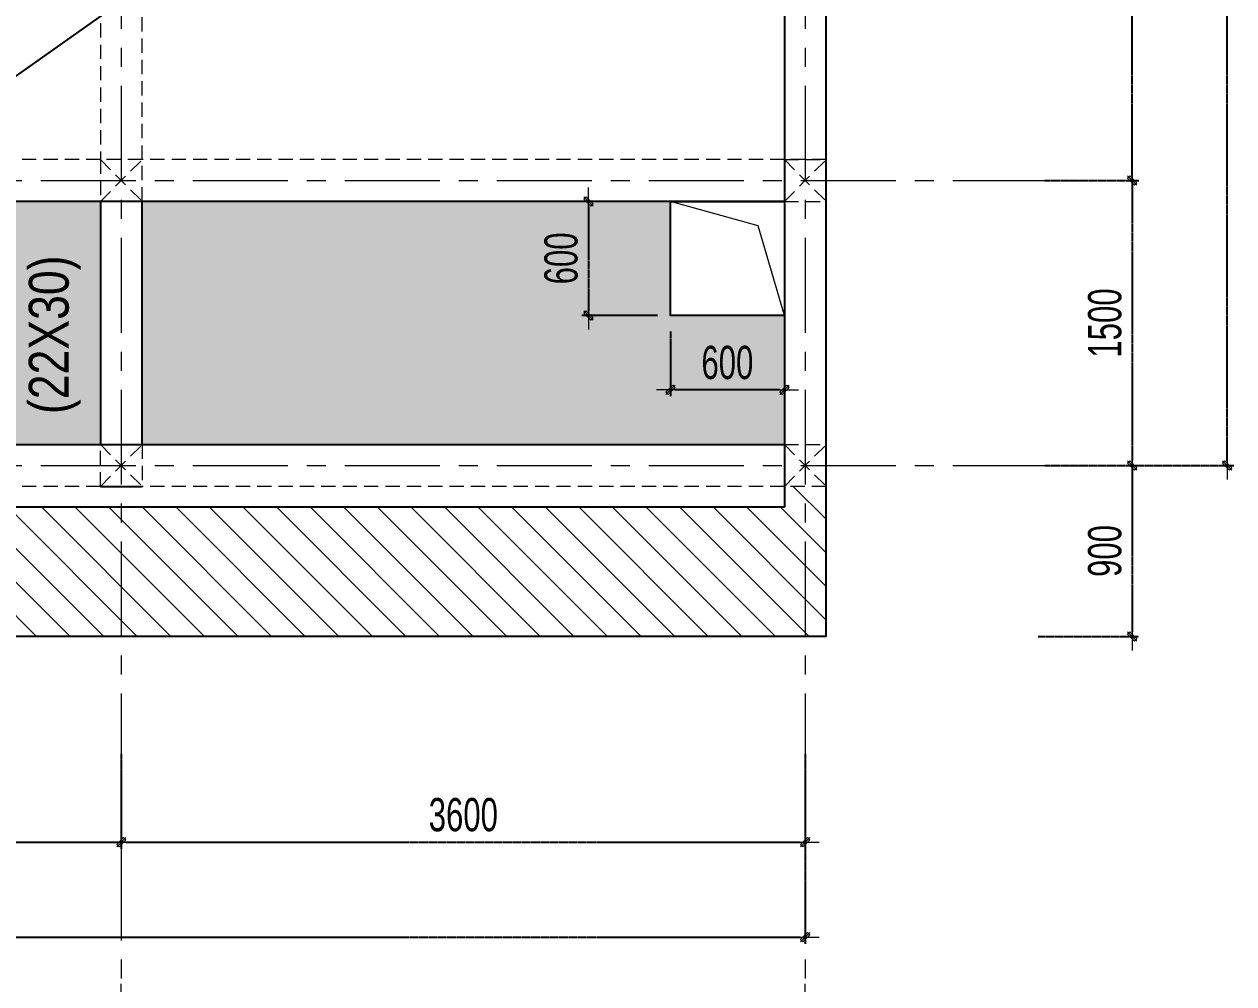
# Model space of a CAD drawing. Header units: millimetres. Extents: x -295047 to 263296, y -724756 to -308748.
# Drawn here: x -33632 to -27266, y -358910 to -353859 of the extents above; entities that cross this region are included whole.
import ezdxf

# ---------------------------------------------------------------- set-up
doc = ezdxf.new("R2010")
doc.units = ezdxf.units.MM
doc.header["$MEASUREMENT"] = 0
doc.header["$PDMODE"] = 32
for name, pattern in [('CENTERX2', [4, 2.5, -0.5, 0.5, -0.5]), ('DASHDOT', [1, 0.5, -0.25, 0, -0.25]), ('HIDDEN', [0.375, 0.25, -0.125])]:
    doc.linetypes.add(name, pattern=pattern)
doc.layers.get('Defpoints').update_dxf_attribs({"color": 1})
doc.layers.add('KCS_Plotter', color=11, linetype='Continuous', plot=False)
for name, color, linetype, lineweight in [('LC Dim', 8, 'Continuous', 18), ('LC Hatch', 252, 'Continuous', 9), ('LC ISO', 153, 'Continuous', 13), ('LC MANH DUT', 35, 'HIDDEN', 5), ('LC Net manh', 219, 'Continuous', 5), ('LC Net thay', 7, 'Continuous', 25), ('LC Net truc', 79, 'DASHDOT', 13), ('LC Text2', 7, 'Continuous', 25)]:
    doc.layers.add(name, color=color, linetype=linetype, lineweight=lineweight)
doc.styles.add('HOATBIF', font='hoatbif.shx', dxfattribs={"width": 0.7})
doc.styles.add('T2', font='VHARIAL.TTF', dxfattribs={"width": 0.8})
doc.dimstyles.new('1-70', dxfattribs={"dimscale": 70, "dimtxt": 2.5, "dimasz": 0.35, "dimexe": 0.5, "dimexo": 0, "dimgap": 0.8, "dimtad": 1, "dimdec": 0, "dimzin": 0, "dimdsep": 46, "dimtxsty": 'HOATBIF', "dimblk1": 'DOT', "dimblk2": 'DOT', "dimsah": 1, "dimcen": -1, "dimdle": 1, "dimclrd": 256, "dimclre": 256, "dimclrt": 4, "dimadec": 3, "dimazin": 2, "dimtfac": 0.333333, "dimtdec": 0, "dimtix": 1, "dimtmove": 2, "dimatfit": 3, "dimldrblk": 'DOT', "dimfxl": 1, "dimtvp": 0.833333, "dimtolj": 1, "dimtzin": 0, "dimarcsym": 0})

# ---------------------------------------------------------------- blocks, each defined once
blk = doc.blocks.new('DOT')
at = {"layer": 'LC Dim'}
blk.add_line((-3, 0), (3, 0), dxfattribs=at)
at = {"layer": 'LC Dim', "color": 4}
blk.add_line((-1, -1), (1, 1), dxfattribs=at)
blk.add_lwpolyline([(0.5, 1), (-1, -0.5), (-0.5, -1), (1, 0.5)], close=True, dxfattribs=at)
blk = doc.blocks.new('*D375')
at = {"layer": 'Defpoints', "color": 0, "linetype": 'HIDDEN', "transparency": 16777216}
for p in [(-43921.2, -357697.9), (-29521.2, -357697.9), (-29521.2, -358663.8)]:
    blk.add_point(p, dxfattribs=at)
at = {"layer": 'LC Dim', "linetype": 'HIDDEN', "lineweight": -2, "transparency": 16777216}
for p, q in [((-43921.2, -357697.9), (-43921.2, -358698.8)), ((-29521.2, -357697.9), (-29521.2, -358698.8)), ((-43896.7, -358663.8), (-29545.7, -358663.8))]:
    blk.add_line(p, q, dxfattribs=at)
at = {"layer": 'LC Dim', "linetype": 'HIDDEN', "lineweight": -2, "transparency": 16777216, "xscale": 24.5, "yscale": 24.5, "zscale": 24.5, "rotation": 180}
blk.add_blockref('DOT', (-43921.2, -358663.8), dxfattribs=at)
at = {"layer": 'LC Dim', "linetype": 'HIDDEN', "lineweight": -2, "transparency": 16777216, "xscale": 24.5, "yscale": 24.5, "zscale": 24.5}
blk.add_blockref('DOT', (-29521.2, -358663.8), dxfattribs=at)
at = {"layer": 'LC Dim', "color": 4, "linetype": 'HIDDEN', "transparency": 16777216, "insert": (-36721.2, -358520.3), "char_height": 175, "attachment_point": 5, "style": 'HOATBIF'}
blk.add_mtext('\\A1;14400', dxfattribs=at)
blk = doc.blocks.new('_Dot')
at = {"color": 0, "linetype": 'ByBlock', "lineweight": -2}
blk.add_line((-0.5, 0), (-1, 0), dxfattribs=at)
at = {"color": 0, "linetype": 'ByBlock', "const_width": 0.5}
blk.add_lwpolyline([(-0.25, 0, 1), (0.25, 0, 1)], format="xyb", close=True, dxfattribs=at)
blk = doc.blocks.new('*D376')
at = {"layer": 'Defpoints', "color": 0, "linetype": 'HIDDEN', "transparency": 16777216}
for p in [(-28260.5, -348681.4), (-27300.8, -348681.4), (-28260.5, -356181.4)]:
    blk.add_point(p, dxfattribs=at)
at = {"layer": 'LC Dim', "linetype": 'HIDDEN', "lineweight": -2, "transparency": 16777216}
for p, q in [((-28260.5, -348681.4), (-27265.8, -348681.4)), ((-27300.8, -356156.9), (-27300.8, -348705.9)), ((-28260.5, -356181.4), (-27265.8, -356181.4))]:
    blk.add_line(p, q, dxfattribs=at)
at = {"layer": 'LC Dim', "linetype": 'HIDDEN', "lineweight": -2, "transparency": 16777216, "xscale": 24.5, "yscale": 24.5, "zscale": 24.5}
for p, rotation in [((-27300.8, -348681.4), 90), ((-27300.8, -356181.4), 270)]:
    blk.add_blockref('DOT', p, dxfattribs=dict(at, rotation=rotation))
at = {"layer": 'LC Dim', "color": 4, "linetype": 'HIDDEN', "transparency": 16777216, "insert": (-27444.3, -352431.4), "char_height": 175, "attachment_point": 5, "rotation": 90, "style": 'HOATBIF'}
blk.add_mtext('\\A1;7500', dxfattribs=at)
blk = doc.blocks.new('*D373')
at = {"layer": 'Defpoints', "color": 0, "linetype": 'HIDDEN', "transparency": 16777216}
for p in [(-28260.5, -348681.4), (-27800.8, -348681.4), (-28260.5, -354681.4)]:
    blk.add_point(p, dxfattribs=at)
at = {"layer": 'LC Dim', "linetype": 'HIDDEN', "lineweight": -2, "transparency": 16777216}
for p, q in [((-28260.5, -348681.4), (-27765.8, -348681.4)), ((-27800.8, -354656.9), (-27800.8, -348705.9)), ((-28260.5, -354681.4), (-27765.8, -354681.4))]:
    blk.add_line(p, q, dxfattribs=at)
at = {"layer": 'LC Dim', "linetype": 'HIDDEN', "lineweight": -2, "transparency": 16777216, "xscale": 24.5, "yscale": 24.5, "zscale": 24.5}
for p, rotation in [((-27800.8, -348681.4), 90), ((-27800.8, -354681.4), 270)]:
    blk.add_blockref('DOT', p, dxfattribs=dict(at, rotation=rotation))
at = {"layer": 'LC Dim', "color": 4, "linetype": 'HIDDEN', "transparency": 16777216, "insert": (-27944.3, -351681.4), "char_height": 175, "attachment_point": 5, "rotation": 90, "style": 'HOATBIF'}
blk.add_mtext('\\A1;6000', dxfattribs=at)
blk = doc.blocks.new('*D374')
at = {"layer": 'Defpoints', "color": 0, "linetype": 'HIDDEN', "transparency": 16777216}
for p in [(-28260.5, -354681.4), (-28260.5, -356181.4), (-27800.8, -356181.4)]:
    blk.add_point(p, dxfattribs=at)
at = {"layer": 'LC Dim', "linetype": 'HIDDEN', "lineweight": -2, "transparency": 16777216}
for p, q in [((-28260.5, -354681.4), (-27765.8, -354681.4)), ((-27800.8, -354705.9), (-27800.8, -356156.9)), ((-28260.5, -356181.4), (-27765.8, -356181.4))]:
    blk.add_line(p, q, dxfattribs=at)
at = {"layer": 'LC Dim', "linetype": 'HIDDEN', "lineweight": -2, "transparency": 16777216, "xscale": 24.5, "yscale": 24.5, "zscale": 24.5}
for p, rotation in [((-27800.8, -354681.4), 90), ((-27800.8, -356181.4), 270)]:
    blk.add_blockref('DOT', p, dxfattribs=dict(at, rotation=rotation))
at = {"layer": 'LC Dim', "color": 4, "linetype": 'HIDDEN', "transparency": 16777216, "insert": (-27944.3, -355431.4), "char_height": 175, "attachment_point": 5, "rotation": 90, "style": 'HOATBIF'}
blk.add_mtext('\\A1;1500', dxfattribs=at)
blk = doc.blocks.new('*D313')
at = {"layer": 'Defpoints', "color": 0, "linetype": 'HIDDEN', "transparency": 16777216}
for p in [(-28260.5, -356181.4), (-28296.7, -357081.4), (-27800.8, -357081.4)]:
    blk.add_point(p, dxfattribs=at)
at = {"layer": 'LC Dim', "linetype": 'HIDDEN', "lineweight": -2, "transparency": 16777216}
for p, q in [((-28260.5, -356181.4), (-27765.8, -356181.4)), ((-27800.8, -356205.9), (-27800.8, -357056.9)), ((-28296.7, -357081.4), (-27765.8, -357081.4))]:
    blk.add_line(p, q, dxfattribs=at)
at = {"layer": 'LC Dim', "linetype": 'HIDDEN', "lineweight": -2, "transparency": 16777216, "xscale": 24.5, "yscale": 24.5, "zscale": 24.5}
for p, rotation in [((-27800.8, -356181.4), 90), ((-27800.8, -357081.4), 270)]:
    blk.add_blockref('DOT', p, dxfattribs=dict(at, rotation=rotation))
at = {"layer": 'LC Dim', "color": 4, "linetype": 'HIDDEN', "transparency": 16777216, "insert": (-27944.3, -356631.4), "char_height": 175, "attachment_point": 5, "rotation": 90, "style": 'HOATBIF'}
blk.add_mtext('\\A1;900', dxfattribs=at)
blk = doc.blocks.new('*D467')
at = {"layer": 'Defpoints', "color": 0, "linetype": 'HIDDEN', "transparency": 16777216}
for p in [(-36721.2, -357697.9), (-33121.2, -357697.9), (-33121.2, -358163.8)]:
    blk.add_point(p, dxfattribs=at)
at = {"layer": 'LC Dim', "linetype": 'HIDDEN', "lineweight": -2, "transparency": 16777216}
for p, q in [((-36721.2, -357697.9), (-36721.2, -358198.8)), ((-33121.2, -357697.9), (-33121.2, -358198.8)), ((-36696.7, -358163.8), (-33145.7, -358163.8))]:
    blk.add_line(p, q, dxfattribs=at)
at = {"layer": 'LC Dim', "linetype": 'HIDDEN', "lineweight": -2, "transparency": 16777216, "xscale": 24.5, "yscale": 24.5, "zscale": 24.5, "rotation": 180}
blk.add_blockref('DOT', (-36721.2, -358163.8), dxfattribs=at)
at = {"layer": 'LC Dim', "linetype": 'HIDDEN', "lineweight": -2, "transparency": 16777216, "xscale": 24.5, "yscale": 24.5, "zscale": 24.5}
blk.add_blockref('DOT', (-33121.2, -358163.8), dxfattribs=at)
at = {"layer": 'LC Dim', "color": 4, "linetype": 'HIDDEN', "transparency": 16777216, "insert": (-34921.2, -358020.3), "char_height": 175, "attachment_point": 5, "style": 'HOATBIF'}
blk.add_mtext('\\A1;3600', dxfattribs=at)
blk = doc.blocks.new('*D469')
at = {"layer": 'Defpoints', "color": 0, "linetype": 'HIDDEN', "transparency": 16777216}
for p in [(-33121.2, -357697.9), (-29521.2, -357697.9), (-29521.2, -358163.8)]:
    blk.add_point(p, dxfattribs=at)
at = {"layer": 'LC Dim', "linetype": 'HIDDEN', "lineweight": -2, "transparency": 16777216}
for p, q in [((-33121.2, -357697.9), (-33121.2, -358198.8)), ((-29521.2, -357697.9), (-29521.2, -358198.8)), ((-33096.7, -358163.8), (-29545.7, -358163.8))]:
    blk.add_line(p, q, dxfattribs=at)
at = {"layer": 'LC Dim', "linetype": 'HIDDEN', "lineweight": -2, "transparency": 16777216, "xscale": 24.5, "yscale": 24.5, "zscale": 24.5, "rotation": 180}
blk.add_blockref('DOT', (-33121.2, -358163.8), dxfattribs=at)
at = {"layer": 'LC Dim', "linetype": 'HIDDEN', "lineweight": -2, "transparency": 16777216, "xscale": 24.5, "yscale": 24.5, "zscale": 24.5}
blk.add_blockref('DOT', (-29521.2, -358163.8), dxfattribs=at)
at = {"layer": 'LC Dim', "color": 4, "linetype": 'HIDDEN', "transparency": 16777216, "insert": (-31321.2, -358020.3), "char_height": 175, "attachment_point": 5, "style": 'HOATBIF'}
blk.add_mtext('\\A1;3600', dxfattribs=at)
blk = doc.blocks.new('TTRUC')
at = {"layer": 'LC ISO'}
for p, q in [((0, 6.95), (0, 10.13)), ((-6.95, 0), (-10.13, 0)), ((6.95, 0), (10.13, 0)), ((0, -6.95), (0, -10.13))]:
    blk.add_line(p, q, dxfattribs=at)
at = {"layer": 'LC Net manh'}
blk.add_circle((0, 0), 6.95, dxfattribs=at)
blk = doc.blocks.new('*D1150')
at = {"layer": 'Defpoints', "color": 0, "linetype": 'HIDDEN', "transparency": 16777216}
for p in [(-30299.2, -354791.4), (-30662.5, -355391.4), (-30299.2, -355391.4)]:
    blk.add_point(p, dxfattribs=at)
at = {"layer": 'LC Dim', "linetype": 'HIDDEN', "lineweight": -2, "transparency": 16777216}
for p, q in [((-30299.2, -354791.4), (-30697.5, -354791.4)), ((-30662.5, -354815.9), (-30662.5, -355366.9)), ((-30299.2, -355391.4), (-30697.5, -355391.4))]:
    blk.add_line(p, q, dxfattribs=at)
at = {"layer": 'LC Dim', "linetype": 'HIDDEN', "lineweight": -2, "transparency": 16777216, "xscale": 24.5, "yscale": 24.5, "zscale": 24.5}
for p, rotation in [((-30662.5, -354791.4), 90), ((-30662.5, -355391.4), 270)]:
    blk.add_blockref('DOT', p, dxfattribs=dict(at, rotation=rotation))
at = {"layer": 'LC Dim', "color": 4, "linetype": 'HIDDEN', "transparency": 16777216, "insert": (-30806, -355091.4), "char_height": 175, "attachment_point": 5, "rotation": 90, "style": 'HOATBIF'}
blk.add_mtext('\\A1;600', dxfattribs=at)
blk = doc.blocks.new('*D1151')
at = {"layer": 'Defpoints', "color": 0, "linetype": 'HIDDEN', "transparency": 16777216}
for p in [(-30231.2, -355476.2), (-29631.2, -355476.2), (-30231.2, -355783.7)]:
    blk.add_point(p, dxfattribs=at)
at = {"layer": 'LC Dim', "linetype": 'HIDDEN', "lineweight": -2, "transparency": 16777216}
for p, q in [((-30231.2, -355476.2), (-30231.2, -355818.7)), ((-29631.2, -355476.2), (-29631.2, -355818.7)), ((-29655.7, -355783.7), (-30206.7, -355783.7))]:
    blk.add_line(p, q, dxfattribs=at)
at = {"layer": 'LC Dim', "linetype": 'HIDDEN', "lineweight": -2, "transparency": 16777216, "xscale": 24.5, "yscale": 24.5, "zscale": 24.5, "rotation": 180}
blk.add_blockref('DOT', (-30231.2, -355783.7), dxfattribs=at)
at = {"layer": 'LC Dim', "linetype": 'HIDDEN', "lineweight": -2, "transparency": 16777216, "xscale": 24.5, "yscale": 24.5, "zscale": 24.5}
blk.add_blockref('DOT', (-29631.2, -355783.7), dxfattribs=at)
at = {"layer": 'LC Dim', "color": 4, "linetype": 'HIDDEN', "transparency": 16777216, "insert": (-29931.2, -355640.2), "char_height": 175, "attachment_point": 5, "style": 'HOATBIF'}
blk.add_mtext('\\A1;600', dxfattribs=at)

msp = doc.modelspace()

# ---------------------------------------------------------------- hatches: boundary and pattern name
at = {"layer": 'LC Hatch', "ltscale": 2}
h = msp.add_hatch(dxfattribs=at)
h.set_pattern_fill('AR-SAND', color=256, scale=60)
h.set_pattern_definition([(37.5, (0, 0), (-3.779601, 115.609426), [0, -91.2, 0, -102, 0, -97.5]), (7.5, (0, 0), (106.1866, 169.328764), [0, -49.2, 0, -82.2, 0, -31.5]), (327.5, (-73.8, 0), (186.848512, 0.339543), [0, -30, 0, -108, 0, -141]), (317.5, (-73.8, 0), (180.367596, 52.660534), [0, -15, 0, -70.8, 0, -81])])
h.paths.add_polyline_path([(-40431.2, -354791.4), (-43811.2, -354791.4), (-43811.2, -356071.4), (-40431.2, -356071.4)])
h.paths.add_polyline_path([(-36831.2, -354791.4), (-40211.2, -354791.4), (-40211.2, -356071.4), (-36831.2, -356071.4)])
h.paths.add_polyline_path([(-33231.2, -354791.4), (-36611.2, -354791.4), (-36611.2, -356071.4), (-33231.2, -356071.4)])
h.paths.add_polyline_path([(-34955.6, -355566.5), (-35125.9, -355426.4), (-34785.2, -355426.4)], flags=16)
h.paths.add_polyline_path([(-29631.2, -355391.4), (-30231.2, -355391.4), (-30231.2, -354791.4), (-33011.2, -354791.4), (-33011.2, -356071.4), (-29631.2, -356071.4)])
h.paths.add_polyline_path([(-40452.1, -355997.6), (-40452.1, -355025), (-40865.1, -355025), (-40865.1, -355997.6)], flags=24)
h.paths.add_polyline_path([(-39355.3, -356082.1), (-37743.8, -356082.1), (-37743.8, -355669.1), (-39355.3, -355669.1)], flags=9)
h.paths.add_polyline_path([(-36852.1, -355997.6), (-36852.1, -355025), (-37265.1, -355025), (-37265.1, -355997.6)], flags=24)
h.paths.add_polyline_path([(-35326.6, -355376.1), (-34639.1, -355376.1), (-34639.1, -355113.6), (-35326.6, -355113.6)], flags=24)
h.paths.add_polyline_path([(-33267.6, -355979.6), (-33267.6, -355007), (-33680.6, -355007), (-33680.6, -355979.6)], flags=24)
h.paths.add_polyline_path([(-30674.8, -355289.7), (-30674.8, -354893), (-30937.3, -354893), (-30937.3, -355289.7)], flags=24)
h.paths.add_polyline_path([(-30129.6, -355771.5), (-29732.9, -355771.5), (-29732.9, -355509), (-30129.6, -355509)], flags=24)
h = msp.add_hatch(dxfattribs=at)
h.set_pattern_fill('ANSI31', color=256, scale=1000, angle=90)
h.set_pattern_definition([(135, (19987, 193), (-88.388348, -88.388348), [])])
h.paths.add_polyline_path([(-29411.2, -357081.4), (-44031.2, -357081.4), (-44031.2, -356291.4), (-43811.2, -356291.4), (-43811.2, -356301.4), (-43811.2, -356401.4), (-29631.2, -356401.4), (-29631.2, -356081.4), (-29631.2, -356291.4), (-29411.2, -356291.4)])

# ---------------------------------------------------------------- linework, layer by layer
at = {"layer": 'KCS_Plotter', "ltscale": 2}
msp.add_line((-51704.2, -366880.3), (-20204.2, -344605.3), dxfattribs=at)
at = {"layer": 'LC Hatch', "ltscale": 2}
for p, q in [((-29769.4, -354919.3), (-30231.2, -354791.4)), ((-29631.2, -355391.4), (-29769.4, -354919.3))]:
    msp.add_line(p, q, dxfattribs=at)
at = {"layer": 'LC MANH DUT', "ltscale": 300}
for p, q in [((-29411.2, -356291.4), (-29411.2, -348571.4)), ((-33231.2, -348791.4), (-33231.2, -354571.4)), ((-33011.2, -354571.4), (-33011.2, -348791.4)), ((-29631.2, -354571.4), (-36611.2, -354571.4)), ((-33231.2, -354571.4), (-33011.2, -354791.4)), ((-33231.2, -354791.4), (-33011.2, -354571.4)), ((-29631.2, -354571.4), (-29411.2, -354571.4)), ((-29631.2, -354571.4), (-29411.2, -354791.4)), ((-29631.2, -354791.4), (-29411.2, -354571.4)), ((-33231.2, -356291.4), (-33011.2, -356071.4)), ((-33231.2, -356071.4), (-33011.2, -356291.4)), ((-29631.2, -356291.4), (-29411.2, -356071.4)), ((-29631.2, -356071.4), (-29411.2, -356291.4)), ((-29631.2, -356291.4), (-36611.2, -356291.4))]:
    msp.add_line(p, q, dxfattribs=at)
for points in [[(-33231.2, -354791.4), (-33011.2, -354791.4), (-33011.2, -354571.4), (-33231.2, -354571.4)], [(-29631.2, -354791.4), (-29411.2, -354791.4), (-29411.2, -354571.4), (-29631.2, -354571.4)], [(-33231.2, -356071.4), (-33011.2, -356071.4), (-33011.2, -356291.4), (-33231.2, -356291.4)], [(-29631.2, -356071.4), (-29411.2, -356071.4), (-29411.2, -356291.4), (-29631.2, -356291.4)]]:
    msp.add_lwpolyline(points, close=True, dxfattribs=at)
at = {"layer": 'LC Net thay'}
for p, q in [((-29411.2, -357081.4), (-29411.2, -347781.4)), ((-29631.2, -348461.4), (-29631.2, -354791.4)), ((-29631.2, -354791.4), (-29631.2, -356401.4)), ((-33231.2, -356291.4), (-33011.2, -356291.4)), ((-29631.2, -356401.4), (-36721.2, -356401.4)), ((-29411.2, -357081.4), (-44031.2, -357081.4))]:
    msp.add_line(p, q, dxfattribs=at)
at = {"layer": 'LC Net thay', "ltscale": 300}
for p, q in [((-29631.2, -354791.4), (-36611.2, -354791.4)), ((-33231.2, -354791.4), (-33231.2, -356071.4)), ((-33011.2, -356071.4), (-33011.2, -354791.4)), ((-36611.2, -356071.4), (-29631.2, -356071.4))]:
    msp.add_line(p, q, dxfattribs=at)
at = {"layer": 'LC Net thay', "ltscale": 2}
msp.add_lwpolyline([(-29631.2, -355391.4), (-30231.2, -355391.4), (-30231.2, -354791.4), (-29631.2, -354791.4)], close=True, dxfattribs=at)
at = {"layer": 'LC Net truc', "linetype": 'CENTERX2', "ltscale": 200}
for p, q in [((-33121.2, -346182.3), (-33121.2, -358909.5)), ((-29521.2, -346182.3), (-29521.2, -358909.5)), ((-45545.4, -354681.4), (-27950.7, -354681.4)), ((-45545.4, -356181.4), (-27950.7, -356181.4))]:
    msp.add_line(p, q, dxfattribs=at)

# ---------------------------------------------------------------- block references
at = {"layer": 'LC ISO', "xscale": 35.27454594575228, "yscale": 35.27454594575228, "zscale": 35.27454594575228}
for p in [(-33121.2, -359266.9), (-29521.2, -359266.9)]:
    msp.add_blockref('TTRUC', p, dxfattribs=at)

# ---------------------------------------------------------------- texts
at = {"layer": 'LC Text2', "style": 'T2', "width": 0.8}
msp.add_text('(22x30)', height=210, rotation=90, dxfattribs=at).set_placement((-33398.2, -355910.8))

# ---------------------------------------------------------------- dimensions: what is measured, and where the dimension line sits
at = {"layer": 'LC Dim', "linetype": 'HIDDEN'}
for base, p1, p2, angle, picture, middle in [((-27300.8, -348681.4), (-28260.5, -356181.4), (-28260.5, -348681.4), 90, '*D376', (-27444.3, -352431.4)), ((-27800.8, -348681.4), (-28260.5, -354681.4), (-28260.5, -348681.4), 90, '*D373', (-27944.3, -351681.4)), ((-27800.8, -356181.4), (-28260.5, -354681.4), (-28260.5, -356181.4), 90, '*D374', (-27944.3, -355431.4)), ((-30662.5, -355391.4), (-30299.2, -354791.4), (-30299.2, -355391.4), 90, '*D1150', (-30806, -355091.4)), ((-30231.2, -355783.7), (-29631.2, -355476.2), (-30231.2, -355476.2), 180, '*D1151', (-29931.2, -355640.2)), ((-27800.8, -357081.4), (-28260.5, -356181.4), (-28296.7, -357081.4), 90, '*D313', (-27944.3, -356631.4))]:
    dim = msp.add_linear_dim(base=base, p1=p1, p2=p2, angle=angle, dimstyle='1-70', dxfattribs=at)
    dim.commit()
    dim.dimension.update_dxf_attribs({"geometry": picture, "text_midpoint": middle})
for base, p1, p2, picture, middle in [((-29521.2, -358663.8), (-43921.2, -357697.9), (-29521.2, -357697.9), '*D375', (-36721.2, -358520.3)), ((-33121.2, -358163.8), (-36721.2, -357697.9), (-33121.2, -357697.9), '*D467', (-34921.2, -358020.3)), ((-29521.2, -358163.8), (-33121.2, -357697.9), (-29521.2, -357697.9), '*D469', (-31321.2, -358020.3))]:
    dim = msp.add_linear_dim(base=base, p1=p1, p2=p2, dimstyle='1-70', dxfattribs=at)
    dim.commit()
    dim.dimension.update_dxf_attribs({"geometry": picture, "text_midpoint": middle})

doc.saveas('drawing.dxf')
